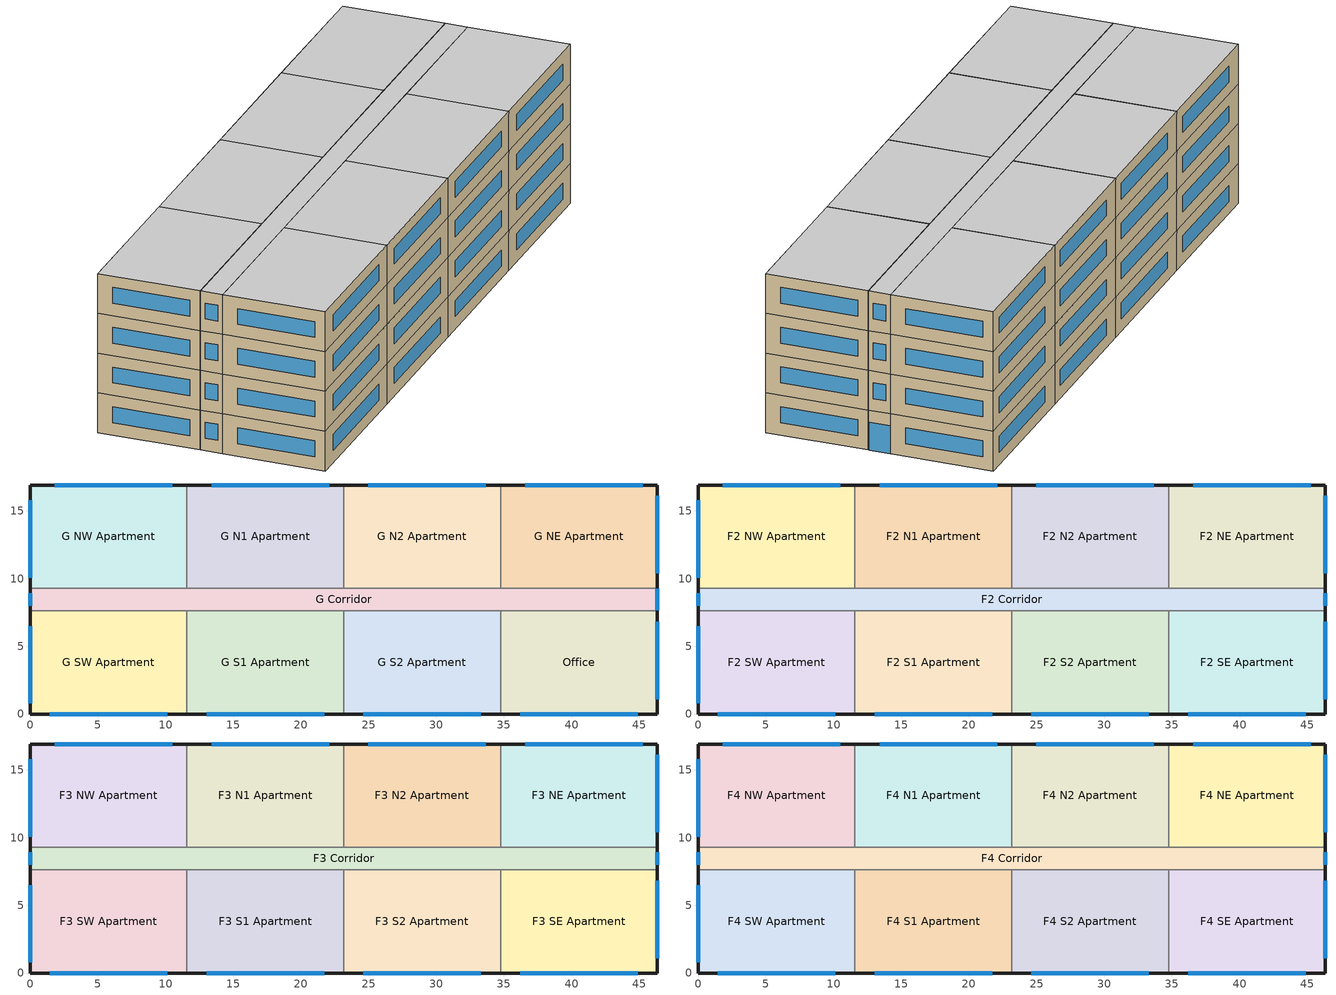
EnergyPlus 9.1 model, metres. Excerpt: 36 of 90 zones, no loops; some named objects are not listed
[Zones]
G SW Apartment
 floor ground (ext_slab_8in_with_carpet): 0,7.62 11.58,7.62 11.58,0 0,0 z0
 wall outside (res_ext_wall): 0,7.62 0,0 11.58,0 z0:3.05
 wall to G Corridor (int_wall): 11.58,7.62 0,7.62 z0:3.05
 wall to G S1 Apartment (int_wall): 11.58,0 11.58,7.62 z0:3.05
 window (Window_U_0.41_SHGC_0.38): 1.45,0 10.13,0 / 0,6.5 0,0.79 z0.95:2.17
G NW Apartment
 floor ground (ext_slab_8in_with_carpet): 0,16.92 11.58,16.92 11.58,9.3 0,9.3 z0
 wall outside (res_ext_wall): 11.58,16.92 0,16.92 0,9.3 z0:3.05
 wall to G Corridor (int_wall): 0,9.3 11.58,9.3 z0:3.05
 wall to G N1 Apartment (int_wall): 11.58,9.3 11.58,16.92 z0:3.05
 window (Window_U_0.41_SHGC_0.38): 0,15.8 0,10.08 / 10.5,16.92 1.81,16.92 z0.95:2.17
Office
 floor ground (ext_slab_8in_with_carpet): 34.75,7.62 46.33,7.62 46.33,0 34.75,0 z0
 wall outside (res_ext_wall): 34.75,0 46.33,0 46.33,7.62 z0:3.05
 wall to G Corridor (int_wall): 46.33,7.62 34.75,7.62 z0:3.05
 window (Window_U_0.41_SHGC_0.38): 36.19,0 44.88,0 / 46.33,1.1 46.33,6.81 z0.95:2.17
G NE Apartment
 floor ground (ext_slab_8in_with_carpet): 34.75,16.92 46.33,16.92 46.33,9.3 34.75,9.3 z0
 wall outside (res_ext_wall): 46.33,9.3 46.33,16.92 34.75,16.92 z0:3.05
 wall to G Corridor (int_wall): 34.75,9.3 46.33,9.3 z0:3.05
 window (Window_U_0.41_SHGC_0.38): 45.25,16.92 36.56,16.92 / 46.33,10.4 46.33,16.11 z0.95:2.17
G N1 Apartment
 floor ground (ext_slab_8in_with_carpet): 11.58,16.92 23.16,16.92 23.16,9.3 11.58,9.3 z0
 wall outside (res_ext_wall): 23.16,16.92 11.58,16.92 z0:3.05
 wall to G Corridor (int_wall): 11.58,9.3 23.16,9.3 z0:3.05
 wall to G N2 Apartment (int_wall): 23.16,9.3 23.16,16.92 z0:3.05
 window (Window_U_0.41_SHGC_0.38): 22.08,16.92 13.4,16.92 z0.95:2.17
G N2 Apartment
 floor ground (ext_slab_8in_with_carpet): 23.16,16.92 34.75,16.92 34.75,9.3 23.16,9.3 z0
 wall outside (res_ext_wall): 34.75,16.92 23.16,16.92 z0:3.05
 wall to G Corridor (int_wall): 23.16,9.3 34.75,9.3 z0:3.05
 wall to G NE Apartment (int_wall): 34.75,9.3 34.75,16.92 z0:3.05
 window (Window_U_0.41_SHGC_0.38): 33.66,16.92 24.98,16.92 z0.95:2.17
G S1 Apartment
 floor ground (ext_slab_8in_with_carpet): 11.58,7.62 23.16,7.62 23.16,0 11.58,0 z0
 wall outside (res_ext_wall): 11.58,0 23.16,0 z0:3.05
 wall to G Corridor (int_wall): 23.16,7.62 11.58,7.62 z0:3.05
 wall to G S2 Apartment (int_wall): 23.16,0 23.16,7.62 z0:3.05
 window (Window_U_0.41_SHGC_0.38): 13.03,0 21.72,0 z0.95:2.17
G S2 Apartment
 floor ground (ext_slab_8in_with_carpet): 23.16,7.62 34.75,7.62 34.75,0 23.16,0 z0
 wall outside (res_ext_wall): 23.16,0 34.75,0 z0:3.05
 wall to G Corridor (int_wall): 34.75,7.62 23.16,7.62 z0:3.05
 wall to Office (int_wall): 34.75,0 34.75,7.62 z0:3.05
 window (Window_U_0.41_SHGC_0.38): 24.61,0 33.3,0 z0.95:2.17
G Corridor
 floor ground (int_slab_ceiling): 0,9.3 46.33,9.3 46.33,7.62 0,7.62 z0
 wall outside (res_ext_wall): 0,9.3 0,7.62 / 46.33,7.62 46.33,9.3 z0:3.05
 window (Window_U_0.41_SHGC_0.38): 0,8.91 0,8 z0.95:2.17; 46.33,7.67 46.33,9.25 z0:2.13
F2 SW Apartment
 floor to G SW Apartment (int_slab_floor): 0,7.62 11.58,7.62 11.58,0 0,0 z3.05
 wall outside (res_ext_wall): 0,7.62 0,0 11.58,0 z3.05:6.1
 wall to F2 Corridor (int_wall): 11.58,7.62 0,7.62 z3.05:6.1
 wall to F2 S1 Apartment (int_wall): 11.58,0 11.58,7.62 z3.05:6.1
 window (Window_U_0.41_SHGC_0.38): 1.45,0 10.13,0 / 0,6.5 0,0.79 z4:5.22
F2 NW Apartment
 floor to G NW Apartment (int_slab_floor): 0,16.92 11.58,16.92 11.58,9.3 0,9.3 z3.05
 wall outside (res_ext_wall): 11.58,16.92 0,16.92 0,9.3 z3.05:6.1
 wall to F2 Corridor (int_wall): 0,9.3 11.58,9.3 z3.05:6.1
 wall to F2 N1 Apartment (int_wall): 11.58,9.3 11.58,16.92 z3.05:6.1
 window (Window_U_0.41_SHGC_0.38): 0,15.8 0,10.08 / 10.5,16.92 1.81,16.92 z4:5.22
F2 SE Apartment
 floor to Office (int_slab_floor): 34.75,7.62 46.33,7.62 46.33,0 34.75,0 z3.05
 wall outside (res_ext_wall): 34.75,0 46.33,0 46.33,7.62 z3.05:6.1
 wall to F2 Corridor (int_wall): 46.33,7.62 34.75,7.62 z3.05:6.1
 window (Window_U_0.41_SHGC_0.38): 36.19,0 44.88,0 / 46.33,1.1 46.33,6.81 z4:5.22
F2 NE Apartment
 floor to G NE Apartment (int_slab_floor): 34.75,16.92 46.33,16.92 46.33,9.3 34.75,9.3 z3.05
 wall outside (res_ext_wall): 46.33,9.3 46.33,16.92 34.75,16.92 z3.05:6.1
 wall to F2 Corridor (int_wall): 34.75,9.3 46.33,9.3 z3.05:6.1
 window (Window_U_0.41_SHGC_0.38): 45.25,16.92 36.56,16.92 / 46.33,10.4 46.33,16.11 z4:5.22
F2 N1 Apartment
 floor to G N1 Apartment (int_slab_floor): 11.58,16.92 23.16,16.92 23.16,9.3 11.58,9.3 z3.05
 wall outside (res_ext_wall): 23.16,16.92 11.58,16.92 z3.05:6.1
 wall to F2 Corridor (int_wall): 11.58,9.3 23.16,9.3 z3.05:6.1
 wall to F2 N2 Apartment (int_wall): 23.16,9.3 23.16,16.92 z3.05:6.1
 window (Window_U_0.41_SHGC_0.38): 22.08,16.92 13.4,16.92 z4:5.22
F2 N2 Apartment
 floor to G N2 Apartment (int_slab_floor): 23.16,16.92 34.75,16.92 34.75,9.3 23.16,9.3 z3.05
 wall outside (res_ext_wall): 34.75,16.92 23.16,16.92 z3.05:6.1
 wall to F2 Corridor (int_wall): 23.16,9.3 34.75,9.3 z3.05:6.1
 wall to F2 NE Apartment (int_wall): 34.75,9.3 34.75,16.92 z3.05:6.1
 window (Window_U_0.41_SHGC_0.38): 33.66,16.92 24.98,16.92 z4:5.22
F2 S1 Apartment
 floor to G S1 Apartment (int_slab_floor): 11.58,7.62 23.16,7.62 23.16,0 11.58,0 z3.05
 wall outside (res_ext_wall): 11.58,0 23.16,0 z3.05:6.1
 wall to F2 Corridor (int_wall): 23.16,7.62 11.58,7.62 z3.05:6.1
 wall to F2 S2 Apartment (int_wall): 23.16,0 23.16,7.62 z3.05:6.1
 window (Window_U_0.41_SHGC_0.38): 13.03,0 21.72,0 z4:5.22
F2 S2 Apartment
 floor to G S2 Apartment (int_slab_floor): 23.16,7.62 34.75,7.62 34.75,0 23.16,0 z3.05
 wall outside (res_ext_wall): 23.16,0 34.75,0 z3.05:6.1
 wall to F2 Corridor (int_wall): 34.75,7.62 23.16,7.62 z3.05:6.1
 wall to F2 SE Apartment (int_wall): 34.75,0 34.75,7.62 z3.05:6.1
 window (Window_U_0.41_SHGC_0.38): 24.61,0 33.3,0 z4:5.22
F2 Corridor
 floor to G Corridor (int_slab_floor): 0,9.3 46.33,9.3 46.33,7.62 0,7.62 z3.05
 wall outside (res_ext_wall): 0,9.3 0,7.62 / 46.33,7.62 46.33,9.3 z3.05:6.1
 window (Window_U_0.41_SHGC_0.38): 0,8.91 0,8 / 46.33,8 46.33,8.91 z4:5.22
F3 SW Apartment
 floor to F2 SW Apartment (int_slab_floor): 0,7.62 11.58,7.62 11.58,0 0,0 z6.1
 wall outside (res_ext_wall): 0,7.62 0,0 11.58,0 z6.1:9.14
 wall to F3 Corridor (int_wall): 11.58,7.62 0,7.62 z6.1:9.14
 wall to F3 S1 Apartment (int_wall): 11.58,0 11.58,7.62 z6.1:9.14
 window (Window_U_0.41_SHGC_0.38): 1.45,0 10.13,0 / 0,6.5 0,0.79 z7.05:8.27
F3 NW Apartment
 floor to F2 NW Apartment (int_slab_floor): 0,16.92 11.58,16.92 11.58,9.3 0,9.3 z6.1
 wall outside (res_ext_wall): 11.58,16.92 0,16.92 0,9.3 z6.1:9.14
 wall to F3 Corridor (int_wall): 0,9.3 11.58,9.3 z6.1:9.14
 wall to F3 N1 Apartment (int_wall): 11.58,9.3 11.58,16.92 z6.1:9.14
 window (Window_U_0.41_SHGC_0.38): 0,15.8 0,10.08 / 10.5,16.92 1.81,16.92 z7.05:8.27
F3 SE Apartment
 floor to F2 SE Apartment (int_slab_floor): 34.75,7.62 46.33,7.62 46.33,0 34.75,0 z6.1
 wall outside (res_ext_wall): 34.75,0 46.33,0 46.33,7.62 z6.1:9.14
 wall to F3 Corridor (int_wall): 46.33,7.62 34.75,7.62 z6.1:9.14
 window (Window_U_0.41_SHGC_0.38): 36.19,0 44.88,0 / 46.33,1.1 46.33,6.81 z7.05:8.27
F3 NE Apartment
 floor to F2 NE Apartment (int_slab_floor): 34.75,16.92 46.33,16.92 46.33,9.3 34.75,9.3 z6.1
 wall outside (res_ext_wall): 46.33,9.3 46.33,16.92 34.75,16.92 z6.1:9.14
 wall to F3 Corridor (int_wall): 34.75,9.3 46.33,9.3 z6.1:9.14
 window (Window_U_0.41_SHGC_0.38): 45.25,16.92 36.56,16.92 / 46.33,10.4 46.33,16.11 z7.05:8.27
F3 N1 Apartment
 floor to F2 N1 Apartment (int_slab_floor): 11.58,16.92 23.16,16.92 23.16,9.3 11.58,9.3 z6.1
 wall outside (res_ext_wall): 23.16,16.92 11.58,16.92 z6.1:9.14
 wall to F3 Corridor (int_wall): 11.58,9.3 23.16,9.3 z6.1:9.14
 wall to F3 N2 Apartment (int_wall): 23.16,9.3 23.16,16.92 z6.1:9.14
 window (Window_U_0.41_SHGC_0.38): 22.08,16.92 13.4,16.92 z7.05:8.27
F3 N2 Apartment
 floor to F2 N2 Apartment (int_slab_floor): 23.16,16.92 34.75,16.92 34.75,9.3 23.16,9.3 z6.1
 wall outside (res_ext_wall): 34.75,16.92 23.16,16.92 z6.1:9.14
 wall to F3 Corridor (int_wall): 23.16,9.3 34.75,9.3 z6.1:9.14
 wall to F3 NE Apartment (int_wall): 34.75,9.3 34.75,16.92 z6.1:9.14
 window (Window_U_0.41_SHGC_0.38): 33.66,16.92 24.98,16.92 z7.05:8.27
F3 S1 Apartment
 floor to F2 S1 Apartment (int_slab_floor): 11.58,7.62 23.16,7.62 23.16,0 11.58,0 z6.1
 wall outside (res_ext_wall): 11.58,0 23.16,0 z6.1:9.14
 wall to F3 Corridor (int_wall): 23.16,7.62 11.58,7.62 z6.1:9.14
 wall to F3 S2 Apartment (int_wall): 23.16,0 23.16,7.62 z6.1:9.14
 window (Window_U_0.41_SHGC_0.38): 13.03,0 21.72,0 z7.05:8.27
F3 S2 Apartment
 floor to F2 S2 Apartment (int_slab_floor): 23.16,7.62 34.75,7.62 34.75,0 23.16,0 z6.1
 wall outside (res_ext_wall): 23.16,0 34.75,0 z6.1:9.14
 wall to F3 Corridor (int_wall): 34.75,7.62 23.16,7.62 z6.1:9.14
 wall to F3 SE Apartment (int_wall): 34.75,0 34.75,7.62 z6.1:9.14
 window (Window_U_0.41_SHGC_0.38): 24.61,0 33.3,0 z7.05:8.27
F3 Corridor
 floor to F2 Corridor (int_slab_floor): 0,9.3 46.33,9.3 46.33,7.62 0,7.62 z6.1
 wall outside (res_ext_wall): 0,9.3 0,7.62 / 46.33,7.62 46.33,9.3 z6.1:9.14
 window (Window_U_0.41_SHGC_0.38): 0,8.91 0,8 / 46.33,8 46.33,8.91 z7.05:8.27
F4 SW Apartment
 floor to F3 SW Apartment (int_slab_floor): 0,7.62 11.58,7.62 11.58,0 0,0 z9.14
 wall outside (res_ext_wall): 0,7.62 0,0 11.58,0 z9.14:12.19
 wall to F4 Corridor (int_wall): 11.58,7.62 0,7.62 z9.14:12.19
 wall to F4 S1 Apartment (int_wall): 11.58,0 11.58,7.62 z9.14:12.19
 window (Window_U_0.41_SHGC_0.38): 1.45,0 10.13,0 / 0,6.5 0,0.79 z10.1:11.32
 ceiling to M SW Apartment (int_slab_ceiling): 11.58,0 11.58,7.62 0,7.62 0,0 z12.19
F4 NW Apartment
 floor to F3 NW Apartment (int_slab_floor): 0,16.92 11.58,16.92 11.58,9.3 0,9.3 z9.14
 wall outside (res_ext_wall): 11.58,16.92 0,16.92 0,9.3 z9.14:12.19
 wall to F4 Corridor (int_wall): 0,9.3 11.58,9.3 z9.14:12.19
 wall to F4 N1 Apartment (int_wall): 11.58,9.3 11.58,16.92 z9.14:12.19
 window (Window_U_0.41_SHGC_0.38): 0,15.8 0,10.08 / 10.5,16.92 1.81,16.92 z10.1:11.32
 ceiling to M NW Apartment (int_slab_ceiling): 11.58,9.3 11.58,16.92 0,16.92 0,9.3 z12.19
F4 SE Apartment
 floor to F3 SE Apartment (int_slab_floor): 34.75,7.62 46.33,7.62 46.33,0 34.75,0 z9.14
 wall outside (res_ext_wall): 34.75,0 46.33,0 46.33,7.62 z9.14:12.19
 wall to F4 Corridor (int_wall): 46.33,7.62 34.75,7.62 z9.14:12.19
 window (Window_U_0.41_SHGC_0.38): 36.19,0 44.88,0 / 46.33,1.1 46.33,6.81 z10.1:11.32
 ceiling to M SE Apartment (int_slab_ceiling): 46.33,0 46.33,7.62 34.75,7.62 34.75,0 z12.19
F4 NE Apartment
 floor to F3 NE Apartment (int_slab_floor): 34.75,16.92 46.33,16.92 46.33,9.3 34.75,9.3 z9.14
 wall outside (res_ext_wall): 46.33,9.3 46.33,16.92 34.75,16.92 z9.14:12.19
 wall to F4 Corridor (int_wall): 34.75,9.3 46.33,9.3 z9.14:12.19
 window (Window_U_0.41_SHGC_0.38): 45.25,16.92 36.56,16.92 / 46.33,10.4 46.33,16.11 z10.1:11.32
 ceiling to M NE Apartment (int_slab_ceiling): 46.33,9.3 46.33,16.92 34.75,16.92 34.75,9.3 z12.19
F4 N1 Apartment
 floor to F3 N1 Apartment (int_slab_floor): 11.58,16.92 23.16,16.92 23.16,9.3 11.58,9.3 z9.14
 wall outside (res_ext_wall): 23.16,16.92 11.58,16.92 z9.14:12.19
 wall to F4 Corridor (int_wall): 11.58,9.3 23.16,9.3 z9.14:12.19
 wall to F4 N2 Apartment (int_wall): 23.16,9.3 23.16,16.92 z9.14:12.19
 window (Window_U_0.41_SHGC_0.38): 22.08,16.92 13.4,16.92 z10.1:11.32
 ceiling to M N1 Apartment (int_slab_ceiling): 23.16,9.3 23.16,16.92 11.58,16.92 11.58,9.3 z12.19
F4 N2 Apartment
 floor to F3 N2 Apartment (int_slab_floor): 23.16,16.92 34.75,16.92 34.75,9.3 23.16,9.3 z9.14
 wall outside (res_ext_wall): 34.75,16.92 23.16,16.92 z9.14:12.19
 wall to F4 Corridor (int_wall): 23.16,9.3 34.75,9.3 z9.14:12.19
 wall to F4 NE Apartment (int_wall): 34.75,9.3 34.75,16.92 z9.14:12.19
 window (Window_U_0.41_SHGC_0.38): 33.66,16.92 24.98,16.92 z10.1:11.32
 ceiling to M N2 Apartment (int_slab_ceiling): 34.75,9.3 34.75,16.92 23.16,16.92 23.16,9.3 z12.19
F4 S1 Apartment
 floor to F3 S1 Apartment (int_slab_floor): 11.58,7.62 23.16,7.62 23.16,0 11.58,0 z9.14
 wall outside (res_ext_wall): 11.58,0 23.16,0 z9.14:12.19
 wall to F4 Corridor (int_wall): 23.16,7.62 11.58,7.62 z9.14:12.19
 wall to F4 S2 Apartment (int_wall): 23.16,0 23.16,7.62 z9.14:12.19
 window (Window_U_0.41_SHGC_0.38): 13.03,0 21.72,0 z10.1:11.32
 ceiling to M S1 Apartment (int_slab_ceiling): 23.16,0 23.16,7.62 11.58,7.62 11.58,0 z12.19
F4 S2 Apartment
 floor to F3 S2 Apartment (int_slab_floor): 23.16,7.62 34.75,7.62 34.75,0 23.16,0 z9.14
 wall outside (res_ext_wall): 23.16,0 34.75,0 z9.14:12.19
 wall to F4 Corridor (int_wall): 34.75,7.62 23.16,7.62 z9.14:12.19
 wall to F4 SE Apartment (int_wall): 34.75,0 34.75,7.62 z9.14:12.19
 window (Window_U_0.41_SHGC_0.38): 24.61,0 33.3,0 z10.1:11.32
 ceiling to M S2 Apartment (int_slab_ceiling): 34.75,0 34.75,7.62 23.16,7.62 23.16,0 z12.19
F4 Corridor
 floor to F3 Corridor (int_slab_floor): 0,9.3 46.33,9.3 46.33,7.62 0,7.62 z9.14
 wall outside (res_ext_wall): 0,9.3 0,7.62 / 46.33,7.62 46.33,9.3 z9.14:12.19
 window (Window_U_0.41_SHGC_0.38): 0,8.91 0,8 / 46.33,8 46.33,8.91 z10.1:11.32
 ceiling to M Corridor (int_slab_ceiling): 46.33,7.62 46.33,9.3 0,9.3 0,7.62 z12.19
[Building]
High-Rise Apartment: North Axis {deg}=0; Terrain=City; Loads Convergence Tolerance Value=0.04; Temperature Convergence Tolerance Value {deltaC}=0.2; Solar Distribution=FullInteriorAndExterior; Maximum Number of Warmup Days=25; Minimum Number of Warmup Days=6
[Site:Location]
Buffalo.Niagara.Intl.AP_NY_USA WMO=725280: Latitude {deg}=42.94; Longitude {deg}=-78.74; Time Zone {hr}=-5; Elevation {m}=215
[SizingPeriod:DesignDay] Day of Month=21; Dry-Bulb Temperature Range Modifier Type=DefaultMultipliers; Humidity Condition Type=Wetbulb; Barometric Pressure {Pa}=98769; Rain Indicator=No; Snow Indicator=No; Daylight Saving Time Indicator=No
Name | Month | Day Type | Maximum Dry-Bulb Temperature {C} | Daily Dry-Bulb Temperature Range {deltaC} | Wetbulb or DewPoint at Maximum Dry-Bulb {C} | Wind Speed {m/s} | Wind Direction {deg} | Solar Model Indicator | Sky Clearness | ASHRAE Clear Sky Optical Depth for Beam Irradiance (taub) | ASHRAE Clear Sky Optical Depth for Diffuse Irradiance (taud)
Buffalo.Niagara.Intl.AP_NY_USA Ann Htg 99.6% Condns DB | 1 | WinterDesignDay | -16.3 | 0 | -16.3 | 5.1 | 270 | ASHRAEClearSky | 0
Buffalo.Niagara.Intl.AP_NY_USA Ann Clg .4% Condns DB=>MWB | 7 | SummerDesignDay | 30.3 | 9.3 | 21.8 | 5.7 | 240 | ASHRAETau |  | 0.462 | 2.001
[Site:GroundTemperature:BuildingSurface]
20.27, 20.17, 20.19, 20.27, 20.38, 22.64, 23.1, 23.22, 23.23, 21, 20.62, 20.42
[Site:WaterMainsTemperature]
Calculation Method=CORRELATION; Annual Average Outdoor Air Temperature {C}=8.96667; Maximum Difference In Monthly Average Outdoor Air Temperatures {deltaC}=26.2
[Material]
Name | Roughness | Thickness {m} | Conductivity {W/m-K} | Density {kg/m3} | Specific Heat {J/kg-K} | Thermal Absorptance | Solar Absorptance | Visible Absorptance
Std Wood 6inch | MediumSmooth | 0.15 | 0.12 | 540 | 1210 | 0.9 | 0.7 | 0.7
F07 25mm stucco | Smooth | 0.0254 | 0.72 | 1856 | 840 | 0.9 | 0.7 | 0.7
G01 13mm gypsum board | Smooth | 0.0127 | 0.16 | 800 | 1090 | 0.9 | 0.7 | 0.5
G01 16mm gypsum board | MediumSmooth | 0.0159 | 0.16 | 800 | 1090
100mm Normalweight concrete floor | MediumRough | 0.1016 | 2.31 | 2322 | 832
200mm Normalweight concrete floor | MediumRough | 0.2032 | 2.31 | 2322 | 832
[Material:NoMass] Thermal Absorptance=0.9; Solar Absorptance=0.7
Name | Roughness | Thermal Resistance {m2-K/W} | Visible Absorptance
CP02 CARPET PAD | VeryRough | 0.21648 | 0.8
Res_Exterior_Wall_Insulation | MediumSmooth | 2.81828 | 0.7
[Construction]
InteriorFurnishings: Std Wood 6inch
int_wall: G01 13mm gypsum board, G01 13mm gypsum board
ext_slab_8in_with_carpet: 200mm Normalweight concrete floor, CP02 CARPET PAD
int_slab_floor: 100mm Normalweight concrete floor, CP02 CARPET PAD
int_slab_ceiling: CP02 CARPET PAD, 100mm Normalweight concrete floor
res_ext_wall: F07 25mm stucco, G01 16mm gypsum board, Res_Exterior_Wall_Insulation, G01 16mm gypsum board
[CONSTRUCTION]
Window_U_0.41_SHGC_0.38: Glass_8652_LayerAvg, Gap_1_W_0_0127, Glass_102_LayerAvg
[WindowMaterial:Glazing] Optical Data Type=SpectralAverage; Infrared Transmittance at Normal Incidence=0; Front Side Infrared Hemispherical Emissivity=0.84
Name | Thickness {m} | Solar Transmittance at Normal Incidence | Front Side Solar Reflectance at Normal Incidence | Back Side Solar Reflectance at Normal Incidence | Visible Transmittance at Normal Incidence | Front Side Visible Reflectance at Normal Incidence | Back Side Visible Reflectance at Normal Incidence | Back Side Infrared Hemispherical Emissivity | Conductivity {W/m-K}
Glass_102_LayerAvg | 0.003048 | 0.833848 | 0.0747638 | 0.0748545 | 0.89926 | 0.082563 | 0.082564 | 0.84 | 1
Glass_8652_LayerAvg | 0.003059 | 0.343691 | 0.298987 | 0.462105 | 0.487937 | 0.209449 | 0.306829 | 0.39 | 0.962
[WindowMaterial:Gas]
Gap_1_W_0_0127: Gas Type=Air; Thickness {m}=0.0127
[Zone] Type=1; Multiplier=1; Ceiling Height {m}=-9999; Volume {m3}=autocalculate; Floor Area {m2}=autocalculate; Part of Total Floor Area=Yes
G SW Apartment; G NW Apartment; Office; G NE Apartment; G N1 Apartment; G N2 Apartment; G S1 Apartment; G S2 Apartment; G Corridor; F2 SW Apartment; F2 NW Apartment; F2 SE Apartment; F2 NE Apartment; F2 N1 Apartment; F2 N2 Apartment; F2 S1 Apartment; F2 S2 Apartment; F2 Corridor; F3 SW Apartment; F3 NW Apartment; F3 SE Apartment; F3 NE Apartment; F3 N1 Apartment; F3 N2 Apartment; F3 S1 Apartment; F3 S2 Apartment; F3 Corridor; F4 SW Apartment; F4 NW Apartment; F4 SE Apartment; F4 NE Apartment; F4 N1 Apartment; F4 N2 Apartment; F4 S1 Apartment; F4 S2 Apartment; F4 Corridor
[InternalMass] Construction=InteriorFurnishings
Name | Zone | Surface Area {m2}
G SW Apartment_InternalMass_1 | G SW Apartment | 88.2493
G NW Apartment_InternalMass_1 | G NW Apartment | 88.2493
Office_InternalMass_1 | Office | 88.2493
G NE Apartment_InternalMass_1 | G NE Apartment | 88.2493
G N1 Apartment_InternalMass_1 | G N1 Apartment | 88.2493
G N2 Apartment_InternalMass_1 | G N2 Apartment | 88.2493
G S1 Apartment_InternalMass_1 | G S1 Apartment | 88.2493
G S2 Apartment_InternalMass_1 | G S2 Apartment | 88.2493
F2 SW Apartment_InternalMass_1 | F2 SW Apartment | 176.4981
F2 NW Apartment_InternalMass_1 | F2 NW Apartment | 176.4981
F2 SE Apartment_InternalMass_1 | F2 SE Apartment | 176.4981
F2 NE Apartment_InternalMass_1 | F2 NE Apartment | 176.4981
F2 N1 Apartment_InternalMass_1 | F2 N1 Apartment | 176.4981
F2 N2 Apartment_InternalMass_1 | F2 N2 Apartment | 176.4981
F2 S1 Apartment_InternalMass_1 | F2 S1 Apartment | 176.4981
F2 S2 Apartment_InternalMass_1 | F2 S2 Apartment | 176.4981
F3 SW Apartment_InternalMass_1 | F3 SW Apartment | 176.4981
F3 NW Apartment_InternalMass_1 | F3 NW Apartment | 176.4981
F3 SE Apartment_InternalMass_1 | F3 SE Apartment | 176.4981
F3 NE Apartment_InternalMass_1 | F3 NE Apartment | 176.4981
F3 N1 Apartment_InternalMass_1 | F3 N1 Apartment | 176.4981
F3 N2 Apartment_InternalMass_1 | F3 N2 Apartment | 176.4981
F3 S1 Apartment_InternalMass_1 | F3 S1 Apartment | 176.4981
F3 S2 Apartment_InternalMass_1 | F3 S2 Apartment | 176.4981
F4 SW Apartment_InternalMass_1 | F4 SW Apartment | 176.4981
F4 NW Apartment_InternalMass_1 | F4 NW Apartment | 176.4981
F4 SE Apartment_InternalMass_1 | F4 SE Apartment | 176.4981
F4 NE Apartment_InternalMass_1 | F4 NE Apartment | 176.4981
F4 N1 Apartment_InternalMass_1 | F4 N1 Apartment | 176.4981
F4 N2 Apartment_InternalMass_1 | F4 N2 Apartment | 176.4981
F4 S1 Apartment_InternalMass_1 | F4 S1 Apartment | 176.4981
F4 S2 Apartment_InternalMass_1 | F4 S2 Apartment | 176.4981
[People] Number of People Calculation Method=People; Activity Level Schedule=Activity Schedule
Name | Zone or ZoneList | Number of People Schedule | Number of People | Fraction Radiant | Sensible Heat Fraction
G SW Apartment People | G SW Apartment | OCC_APT_SCH | 2.5 | 0.5 | autocalculate
G NW Apartment People | G NW Apartment | OCC_APT_SCH | 2.5 | 0.3 | AUTOCALCULATE
Office People | Office | OCC_OFF_SCH | 1 | 0.3 | AUTOCALCULATE
G NE Apartment People | G NE Apartment | OCC_APT_SCH | 2.5 | 0.3 | AUTOCALCULATE
G N1 Apartment People | G N1 Apartment | OCC_APT_SCH | 2.5 | 0.3 | AUTOCALCULATE
G N2 Apartment People | G N2 Apartment | OCC_APT_SCH | 2.5 | 0.3 | AUTOCALCULATE
G S1 Apartment People | G S1 Apartment | OCC_APT_SCH | 2.5 | 0.3 | AUTOCALCULATE
G S2 Apartment People | G S2 Apartment | OCC_APT_SCH | 2.5 | 0.3 | AUTOCALCULATE
F2 SW Apartment People | F2 SW Apartment | OCC_APT_SCH | 2.5 | 0.3 | AUTOCALCULATE
F2 NW Apartment People | F2 NW Apartment | OCC_APT_SCH | 2.5 | 0.3 | AUTOCALCULATE
F2 SE Apartment People | F2 SE Apartment | OCC_APT_SCH | 2.5 | 0.3 | AUTOCALCULATE
F2 NE Apartment People | F2 NE Apartment | OCC_APT_SCH | 2.5 | 0.3 | AUTOCALCULATE
F2 N1 Apartment People | F2 N1 Apartment | OCC_APT_SCH | 2.5 | 0.3 | AUTOCALCULATE
F2 N2 Apartment People | F2 N2 Apartment | OCC_APT_SCH | 2.5 | 0.3 | AUTOCALCULATE
F2 S1 Apartment People | F2 S1 Apartment | OCC_APT_SCH | 2.5 | 0.3 | AUTOCALCULATE
F2 S2 Apartment People | F2 S2 Apartment | OCC_APT_SCH | 2.5 | 0.3 | AUTOCALCULATE
F3 SW Apartment People | F3 SW Apartment | OCC_APT_SCH | 2.5 | 0.3 | AUTOCALCULATE
F3 NW Apartment People | F3 NW Apartment | OCC_APT_SCH | 2.5 | 0.3 | AUTOCALCULATE
F3 SE Apartment People | F3 SE Apartment | OCC_APT_SCH | 2.5 | 0.3 | AUTOCALCULATE
F3 NE Apartment People | F3 NE Apartment | OCC_APT_SCH | 2.5 | 0.3 | AUTOCALCULATE
F3 N1 Apartment People | F3 N1 Apartment | OCC_APT_SCH | 2.5 | 0.3 | AUTOCALCULATE
F3 N2 Apartment People | F3 N2 Apartment | OCC_APT_SCH | 2.5 | 0.3 | AUTOCALCULATE
F3 S1 Apartment People | F3 S1 Apartment | OCC_APT_SCH | 2.5 | 0.3 | AUTOCALCULATE
F3 S2 Apartment People | F3 S2 Apartment | OCC_APT_SCH | 2.5 | 0.3 | AUTOCALCULATE
F4 SW Apartment People | F4 SW Apartment | OCC_APT_SCH | 2.5 | 0.3 | AUTOCALCULATE
F4 NW Apartment People | F4 NW Apartment | OCC_APT_SCH | 2.5 | 0.3 | AUTOCALCULATE
F4 SE Apartment People | F4 SE Apartment | OCC_APT_SCH | 2.5 | 0.3 | AUTOCALCULATE
F4 NE Apartment People | F4 NE Apartment | OCC_APT_SCH | 2.5 | 0.3 | AUTOCALCULATE
F4 N1 Apartment People | F4 N1 Apartment | OCC_APT_SCH | 2.5 | 0.3 | AUTOCALCULATE
F4 N2 Apartment People | F4 N2 Apartment | OCC_APT_SCH | 2.5 | 0.3 | AUTOCALCULATE
F4 S1 Apartment People | F4 S1 Apartment | OCC_APT_SCH | 2.5 | 0.3 | AUTOCALCULATE
F4 S2 Apartment People | F4 S2 Apartment | OCC_APT_SCH | 2.5 | 0.3 | AUTOCALCULATE
[Lights] Design Level Calculation Method=Watts/Area; Return Air Fraction=0; Fraction Radiant=0.6; Fraction Visible=0.2; Fraction Replaceable=1; Return Air Fraction Calculated from Plenum Temperature=No
Name | Zone or ZoneList | Schedule | Watts per Zone Floor Area {W/m2}
G SW Apartment_Lights_hardwired | G SW Apartment | LTG_APT_SCH | 6.45835
G NW Apartment_Lights_hardwired | G NW Apartment | LTG_APT_SCH | 6.45835
Office_Lights_hardwired; Office_Lights_plugin | Office | LTG_OFF_SCH | 10.0104
G NE Apartment_Lights_hardwired | G NE Apartment | LTG_APT_SCH | 6.45835
G N1 Apartment_Lights_hardwired | G N1 Apartment | LTG_APT_SCH | 6.45835
G N2 Apartment_Lights_hardwired | G N2 Apartment | LTG_APT_SCH | 6.45835
G S1 Apartment_Lights_hardwired | G S1 Apartment | LTG_APT_SCH | 6.45835
G S2 Apartment_Lights_hardwired | G S2 Apartment | LTG_APT_SCH | 6.45835
G Corridor_Lights_hardwired | G Corridor | LTG_COR_SCH | 8.52502
F2 SW Apartment_Lights_hardwired | F2 SW Apartment | LTG_APT_SCH | 6.45835
F2 NW Apartment_Lights_hardwired | F2 NW Apartment | LTG_APT_SCH | 6.45835
F2 SE Apartment_Lights_hardwired | F2 SE Apartment | LTG_APT_SCH | 6.45835
F2 NE Apartment_Lights_hardwired | F2 NE Apartment | LTG_APT_SCH | 6.45835
F2 N1 Apartment_Lights_hardwired | F2 N1 Apartment | LTG_APT_SCH | 6.45835
F2 N2 Apartment_Lights_hardwired | F2 N2 Apartment | LTG_APT_SCH | 6.45835
F2 S1 Apartment_Lights_hardwired | F2 S1 Apartment | LTG_APT_SCH | 6.45835
F2 S2 Apartment_Lights_hardwired | F2 S2 Apartment | LTG_APT_SCH | 6.45835
F2 Corridor_Lights_hardwired | F2 Corridor | LTG_COR_SCH | 8.52502
F3 SW Apartment_Lights_hardwired | F3 SW Apartment | LTG_APT_SCH | 6.45835
F3 NW Apartment_Lights_hardwired | F3 NW Apartment | LTG_APT_SCH | 6.45835
F3 SE Apartment_Lights_hardwired | F3 SE Apartment | LTG_APT_SCH | 6.45835
F3 NE Apartment_Lights_hardwired | F3 NE Apartment | LTG_APT_SCH | 6.45835
F3 N1 Apartment_Lights_hardwired | F3 N1 Apartment | LTG_APT_SCH | 6.45835
F3 N2 Apartment_Lights_hardwired | F3 N2 Apartment | LTG_APT_SCH | 6.45835
F3 S1 Apartment_Lights_hardwired | F3 S1 Apartment | LTG_APT_SCH | 6.45835
F3 S2 Apartment_Lights_hardwired | F3 S2 Apartment | LTG_APT_SCH | 6.45835
F3 Corridor_Lights_hardwired | F3 Corridor | LTG_COR_SCH | 8.52502
F4 SW Apartment_Lights_hardwired | F4 SW Apartment | LTG_APT_SCH | 6.45835
F4 NW Apartment_Lights_hardwired | F4 NW Apartment | LTG_APT_SCH | 6.45835
F4 SE Apartment_Lights_hardwired | F4 SE Apartment | LTG_APT_SCH | 6.45835
F4 NE Apartment_Lights_hardwired | F4 NE Apartment | LTG_APT_SCH | 6.45835
F4 N1 Apartment_Lights_hardwired | F4 N1 Apartment | LTG_APT_SCH | 6.45835
F4 N2 Apartment_Lights_hardwired | F4 N2 Apartment | LTG_APT_SCH | 6.45835
F4 S1 Apartment_Lights_hardwired | F4 S1 Apartment | LTG_APT_SCH | 6.45835
F4 S2 Apartment_Lights_hardwired | F4 S2 Apartment | LTG_APT_SCH | 6.45835
F4 Corridor_Lights_hardwired | F4 Corridor | LTG_COR_SCH | 8.52502
G SW Apartment_Lights_plugin | G SW Apartment | LTG_APT_SCH | 2.90626
G NW Apartment_Lights_plugin | G NW Apartment | LTG_APT_SCH | 2.90626
G NE Apartment_Lights_plugin | G NE Apartment | LTG_APT_SCH | 2.90626
G N1 Apartment_Lights_plugin | G N1 Apartment | LTG_APT_SCH | 2.90626
G N2 Apartment_Lights_plugin | G N2 Apartment | LTG_APT_SCH | 2.90626
G S1 Apartment_Lights_plugin | G S1 Apartment | LTG_APT_SCH | 2.90626
G S2 Apartment_Lights_plugin | G S2 Apartment | LTG_APT_SCH | 2.90626
F2 SW Apartment_Lights_plugin | F2 SW Apartment | LTG_APT_SCH | 2.90626
F2 NW Apartment_Lights_plugin | F2 NW Apartment | LTG_APT_SCH | 2.90626
F2 SE Apartment_Lights_plugin | F2 SE Apartment | LTG_APT_SCH | 2.90626
F2 NE Apartment_Lights_plugin | F2 NE Apartment | LTG_APT_SCH | 2.90626
F2 N1 Apartment_Lights_plugin | F2 N1 Apartment | LTG_APT_SCH | 2.90626
F2 N2 Apartment_Lights_plugin | F2 N2 Apartment | LTG_APT_SCH | 2.90626
F2 S1 Apartment_Lights_plugin | F2 S1 Apartment | LTG_APT_SCH | 2.90626
F2 S2 Apartment_Lights_plugin | F2 S2 Apartment | LTG_APT_SCH | 2.90626
F3 SW Apartment_Lights_plugin | F3 SW Apartment | LTG_APT_SCH | 2.90626
F3 NW Apartment_Lights_plugin | F3 NW Apartment | LTG_APT_SCH | 2.90626
F3 SE Apartment_Lights_plugin | F3 SE Apartment | LTG_APT_SCH | 2.90626
F3 NE Apartment_Lights_plugin | F3 NE Apartment | LTG_APT_SCH | 2.90626
F3 N1 Apartment_Lights_plugin | F3 N1 Apartment | LTG_APT_SCH | 2.90626
F3 N2 Apartment_Lights_plugin | F3 N2 Apartment | LTG_APT_SCH | 2.90626
F3 S1 Apartment_Lights_plugin | F3 S1 Apartment | LTG_APT_SCH | 2.90626
F3 S2 Apartment_Lights_plugin | F3 S2 Apartment | LTG_APT_SCH | 2.90626
F4 SW Apartment_Lights_plugin | F4 SW Apartment | LTG_APT_SCH | 2.90626
F4 NW Apartment_Lights_plugin | F4 NW Apartment | LTG_APT_SCH | 2.90626
F4 SE Apartment_Lights_plugin | F4 SE Apartment | LTG_APT_SCH | 2.90626
F4 NE Apartment_Lights_plugin | F4 NE Apartment | LTG_APT_SCH | 2.90626
F4 N1 Apartment_Lights_plugin | F4 N1 Apartment | LTG_APT_SCH | 2.90626
F4 N2 Apartment_Lights_plugin | F4 N2 Apartment | LTG_APT_SCH | 2.90626
F4 S1 Apartment_Lights_plugin | F4 S1 Apartment | LTG_APT_SCH | 2.90626
F4 S2 Apartment_Lights_plugin | F4 S2 Apartment | LTG_APT_SCH | 2.90626
[ElectricEquipment] Design Level Calculation Method=Watts/Area; Watts per Zone Floor Area {W/m2}=6.67; Fraction Latent=0; Fraction Radiant=0.5; Fraction Lost=0
Name | Zone or ZoneList | Schedule
G SW Apartment_Plug_GSW_Equip | G SW Apartment | EQP_APT_SCH
G NW Apartment_Plug_GNW_Equip | G NW Apartment | EQP_APT_SCH
Office_Plug_Office_Equip | Office | EQP_OFF_SCH
G NE Apartment_Plug_GNE_Equip | G NE Apartment | EQP_APT_SCH
G N1 Apartment_Plug_GN1_Equip | G N1 Apartment | EQP_APT_SCH
G N2 Apartment_Plug_GN2_Equip | G N2 Apartment | EQP_APT_SCH
G S1 Apartment_Plug_GS1_Equip | G S1 Apartment | EQP_APT_SCH
G S2 Apartment_Plug_GS2_Equip | G S2 Apartment | EQP_APT_SCH
F2 SW Apartment_Plug_MSW_Equip | F2 SW Apartment | EQP_APT_SCH
F2 NW Apartment_Plug_MNW_Equip | F2 NW Apartment | EQP_APT_SCH
F2 SE Apartment_Plug_MSE_Equip | F2 SE Apartment | EQP_APT_SCH
F2 NE Apartment_Plug_MNE_Equip | F2 NE Apartment | EQP_APT_SCH
F2 N1 Apartment_Plug_MN1_Equip | F2 N1 Apartment | EQP_APT_SCH
F2 N2 Apartment_Plug_MN2_Equip | F2 N2 Apartment | EQP_APT_SCH
F2 S1 Apartment_Plug_MS1_Equip | F2 S1 Apartment | EQP_APT_SCH
F2 S2 Apartment_Plug_MS2_Equip | F2 S2 Apartment | EQP_APT_SCH
F3 SW Apartment_Plug_MSW_Equip | F3 SW Apartment | EQP_APT_SCH
F3 NW Apartment_Plug_MNW_Equip | F3 NW Apartment | EQP_APT_SCH
F3 SE Apartment_Plug_MSE_Equip | F3 SE Apartment | EQP_APT_SCH
F3 NE Apartment_Plug_MNE_Equip | F3 NE Apartment | EQP_APT_SCH
F3 N1 Apartment_Plug_MN1_Equip | F3 N1 Apartment | EQP_APT_SCH
F3 N2 Apartment_Plug_MN2_Equip | F3 N2 Apartment | EQP_APT_SCH
F3 S1 Apartment_Plug_MS1_Equip | F3 S1 Apartment | EQP_APT_SCH
F3 S2 Apartment_Plug_MS2_Equip | F3 S2 Apartment | EQP_APT_SCH
F4 SW Apartment_Plug_MSW_Equip | F4 SW Apartment | EQP_APT_SCH
F4 NW Apartment_Plug_MNW_Equip | F4 NW Apartment | EQP_APT_SCH
F4 SE Apartment_Plug_MSE_Equip | F4 SE Apartment | EQP_APT_SCH
F4 NE Apartment_Plug_MNE_Equip | F4 NE Apartment | EQP_APT_SCH
F4 N1 Apartment_Plug_MN1_Equip | F4 N1 Apartment | EQP_APT_SCH
F4 N2 Apartment_Plug_MN2_Equip | F4 N2 Apartment | EQP_APT_SCH
F4 S1 Apartment_Plug_MS1_Equip | F4 S1 Apartment | EQP_APT_SCH
F4 S2 Apartment_Plug_MS2_Equip | F4 S2 Apartment | EQP_APT_SCH
[ZoneInfiltration:DesignFlowRate] Temperature Term Coefficient=0; Velocity Squared Term Coefficient=0
Name | Zone or ZoneList | Schedule | Design Flow Rate Calculation Method | Flow per Exterior Surface Area {m3/s-m2} | Constant Term Coefficient | Velocity Term Coefficient | Design Flow Rate {m3/s}
G SW Apartment_Infiltration | G SW Apartment | INF_APT_SCH | Flow/ExteriorArea | 0.00056896 | 0 | 0.224
G NW Apartment_Infiltration | G NW Apartment | INF_APT_SCH | Flow/ExteriorArea | 0.00056896 | 0 | 0.224
Office_Infiltration | Office | INF_APT_SCH | Flow/ExteriorArea | 0.00056896 | 0 | 0.224
G NE Apartment_Infiltration | G NE Apartment | INF_APT_SCH | Flow/ExteriorArea | 0.00056896 | 0 | 0.224
G N1 Apartment_Infiltration | G N1 Apartment | INF_APT_SCH | Flow/ExteriorArea | 0.00056896 | 0 | 0.224
G N2 Apartment_Infiltration | G N2 Apartment | INF_APT_SCH | Flow/ExteriorArea | 0.00056896 | 0 | 0.224
G S1 Apartment_Infiltration | G S1 Apartment | INF_APT_SCH | Flow/ExteriorArea | 0.00056896 | 0 | 0.224
G S2 Apartment_Infiltration | G S2 Apartment | INF_APT_SCH | Flow/ExteriorArea | 0.00056896 | 0 | 0.224
G Corridor_Infiltration | G Corridor | INF_APT_SCH | Flow/ExteriorArea | 0.00056896 | 0 | 0.224
Door_Infil_GC | G Corridor | INFIL_Door_Opening_SCH | Flow/Zone |  | 1 | 0 | 1.00808
F2 SW Apartment_Infiltration | F2 SW Apartment | INF_APT_SCH | Flow/ExteriorArea | 0.00056896 | 0 | 0.224
F2 NW Apartment_Infiltration | F2 NW Apartment | INF_APT_SCH | Flow/ExteriorArea | 0.00056896 | 0 | 0.224
F2 SE Apartment_Infiltration | F2 SE Apartment | INF_APT_SCH | Flow/ExteriorArea | 0.00056896 | 0 | 0.224
F2 NE Apartment_Infiltration | F2 NE Apartment | INF_APT_SCH | Flow/ExteriorArea | 0.00056896 | 0 | 0.224
F2 N1 Apartment_Infiltration | F2 N1 Apartment | INF_APT_SCH | Flow/ExteriorArea | 0.00056896 | 0 | 0.224
F2 N2 Apartment_Infiltration | F2 N2 Apartment | INF_APT_SCH | Flow/ExteriorArea | 0.00056896 | 0 | 0.224
F2 S1 Apartment_Infiltration | F2 S1 Apartment | INF_APT_SCH | Flow/ExteriorArea | 0.00056896 | 0 | 0.224
F2 S2 Apartment_Infiltration | F2 S2 Apartment | INF_APT_SCH | Flow/ExteriorArea | 0.00056896 | 0 | 0.224
F2 Corridor_Infiltration | F2 Corridor | INF_APT_SCH | Flow/ExteriorArea | 0.00056896 | 0 | 0.224
F3 SW Apartment_Infiltration | F3 SW Apartment | INF_APT_SCH | Flow/ExteriorArea | 0.00056896 | 0 | 0.224
F3 NW Apartment_Infiltration | F3 NW Apartment | INF_APT_SCH | Flow/ExteriorArea | 0.00056896 | 0 | 0.224
F3 SE Apartment_Infiltration | F3 SE Apartment | INF_APT_SCH | Flow/ExteriorArea | 0.00056896 | 0 | 0.224
F3 NE Apartment_Infiltration | F3 NE Apartment | INF_APT_SCH | Flow/ExteriorArea | 0.00056896 | 0 | 0.224
F3 N1 Apartment_Infiltration | F3 N1 Apartment | INF_APT_SCH | Flow/ExteriorArea | 0.00056896 | 0 | 0.224
F3 N2 Apartment_Infiltration | F3 N2 Apartment | INF_APT_SCH | Flow/ExteriorArea | 0.00056896 | 0 | 0.224
F3 S1 Apartment_Infiltration | F3 S1 Apartment | INF_APT_SCH | Flow/ExteriorArea | 0.00056896 | 0 | 0.224
F3 S2 Apartment_Infiltration | F3 S2 Apartment | INF_APT_SCH | Flow/ExteriorArea | 0.00056896 | 0 | 0.224
F3 Corridor_Infiltration | F3 Corridor | INF_APT_SCH | Flow/ExteriorArea | 0.00056896 | 0 | 0.224
F4 SW Apartment_Infiltration | F4 SW Apartment | INF_APT_SCH | Flow/ExteriorArea | 0.00056896 | 0 | 0.224
F4 NW Apartment_Infiltration | F4 NW Apartment | INF_APT_SCH | Flow/ExteriorArea | 0.00056896 | 0 | 0.224
F4 SE Apartment_Infiltration | F4 SE Apartment | INF_APT_SCH | Flow/ExteriorArea | 0.00056896 | 0 | 0.224
F4 NE Apartment_Infiltration | F4 NE Apartment | INF_APT_SCH | Flow/ExteriorArea | 0.00056896 | 0 | 0.224
F4 N1 Apartment_Infiltration | F4 N1 Apartment | INF_APT_SCH | Flow/ExteriorArea | 0.00056896 | 0 | 0.224
F4 N2 Apartment_Infiltration | F4 N2 Apartment | INF_APT_SCH | Flow/ExteriorArea | 0.00056896 | 0 | 0.224
F4 S1 Apartment_Infiltration | F4 S1 Apartment | INF_APT_SCH | Flow/ExteriorArea | 0.00056896 | 0 | 0.224
F4 S2 Apartment_Infiltration | F4 S2 Apartment | INF_APT_SCH | Flow/ExteriorArea | 0.00056896 | 0 | 0.224
F4 Corridor_Infiltration | F4 Corridor | INF_APT_SCH | Flow/ExteriorArea | 0.00056896 | 0 | 0.224
[Exterior:Lights]
Facade Lighting: Schedule=Exterior_Lgt_ALWAYS_ON; Design Level {W}=7504.3; Control Option=AstronomicalClock
[AvailabilityManager:Scheduled] Schedule=All On
AirLoop G SW Availability; AirLoop G NW Availability; AirLoop G NE Availability; AirLoop G N1 Availability; AirLoop G N2 Availability; AirLoop G S1 Availability; AirLoop G S2 Availability; AirLoop Office Availability; AirLoop AllApts Availability
[EnergyManagementSystem:Sensor]
Name | Output:Variable or Output:Meter | Output:Variable or Output:Meter Index Key
Facility_Int_LTG | InteriorLights:Electricity
OAT | Site Outdoor Air Drybulb Temperature | Environment
[EnergyManagementSystem:GlobalVariable]
Wired_LTG
BoilerType; CapRated; EtRated; PLRx; Ecx; SkinLossRate
[EnergyManagementSystem:Program]
Transformer_Load_Prog: SET Wired_LTG = Facility_Int_LTG*0.0015
SetBoilerPar: SET CapRated =  258468.02; SET EtRated =  0.8; SET CapRated = (CapRated *3.412)/1000; SET SkinLossRate = 0.02; SET BoilerType = 1; IF BoilerType  == 1; IF CapRated >10000; SET PLRx = 0.2; ELSEIF CapRated >5000; SET PLRx = 0.25; ELSEIF CapRated >1000; SET PLRx = 0.33; ELSE; SET BoilerType = 2; SET PLRx = 0.2; ENDIF; ELSE; SET PLRx = 0.2; ENDIF; IF BoilerType == 1; SET CurveX = 0.975 + 0.305 * PLRx - 0.527 * (PLRx^2) + 0.249 * (PLRx^3); ELSE; SET CurveX = 0.907 + 0.320 * PLRx - 0.420 * (PLRx^2) + 0.193 * (PLRx^3); ENDIF; SET LoadX = CapRated * PLRx; SET Etx = CurveX * EtRated; SET InputEx = LoadX/Etx; SET SkinEx = CapRated * SkinLossRate; SET Ecx = (LoadX + SkinEx)/InputEx
SetBoilerCurve: IF BoilerPLR >= PLRx; IF BoilerType == 1; SET BoilerCurve = 0.975 + 0.305*BoilerPLR - 0.527*(BoilerPLR^2) + 0.249*(BoilerPLR^3); ELSE; SET BoilerCurve = 0.907 + 0.320*BoilerPLR - 0.420*(BoilerPLR^2) + 0.193*(BoilerPLR^3); ENDIF; ELSE; IF BoilerPLR == 0; SET BoilerCurve = NULL; ELSE; IF BoilerPLR <0.05; SET BoilerCurve = (0.05/(0.05 + SkinLossRate)) * (Ecx/EtRated); ELSE; SET BoilerCurve = (BoilerPLR/(BoilerPLR + SkinLossRate)) * (Ecx/EtRated); ENDIF; ENDIF; ENDIF
OA_BASED_OPTIMUM_START_EMS_Program: IF DaylightSavings==0 && Hour==7 && DayOfWeek>1 && DayOfWeek<7 && OAT<23.9 && OAT>1.7; SET CLGSETP_OFF_SCH_Actuator = 29.4; SET HTGSETP_OFF_SCH_Actuator = 15.6; ELSEIF DaylightSavings==1 && Hour==6 && DayOfWeek>1 && DayOfWeek<7 && OAT<23.9 && OAT>1.7; SET CLGSETP_OFF_SCH_Actuator = 29.4; SET HTGSETP_OFF_SCH_Actuator = 15.6; ELSE; SET CLGSETP_SCH_Actuator = NULL; SET HTGSETP_SCH_Actuator = NULL; ENDIF
Vent_Program_S_Apartments: Set Vent_Setback_Flag = 1; IF (M_S1_Apartment_Sliding_Door_Ventilation_Sensor > 0) && (Vent_Setback_Flag == 1); SET S_Apartment_CLGSETP_Vent_CTRL = 32.22; SET S_Apartment_HTGSETP_Vent_CTRL = 12.78; ELSE; SET S_Apartment_CLGSETP_Vent_CTRL = null; SET S_Apartment_HTGSETP_Vent_CTRL = null; ENDIF
Vent_Program_N_Apartments: Set Vent_Setback_Flag = 1; IF (M_N1_Apartment_Sliding_Door_Ventilation_Sensor > 0) && (Vent_Setback_Flag == 1); SET N_Apartment_CLGSETP_Vent_CTRL = 32.22; SET N_Apartment_HTGSETP_Vent_CTRL = 12.78; ELSE; SET N_Apartment_CLGSETP_Vent_CTRL = null; SET N_Apartment_HTGSETP_Vent_CTRL = null; ENDIF
[EnergyManagementSystem:ProgramCallingManager]
Transformer_Load_Prog_Manager: AfterPredictorAfterHVACManagers; Transformer_Load_Prog
BoilerParManager: BeginNewEnvironment; SetBoilerPar
BoilerCurveManager: InsideHVACSystemIterationLoop; SetBoilerCurve
OA_BASED_OPTIMUM_START_EMS_Program Manager: BeginTimestepBeforePredictor; OA_BASED_OPTIMUM_START_EMS_Program
Vent_Thermostat_Reset: BeginTimestepBeforePredictor; Vent_Program_N_Apartments; Vent_Program_S_Apartments
[EnergyManagementSystem:OutputVariable]
Wired_LTG: EMS Variable=Wired_LTG; Type of Data in Variable=Summed; Update Frequency=ZoneTimeStep; Units=J
[ElectricLoadCenter:Transformer]
Transformer 1: Availability Schedule=Always_On; Transformer Usage=PowerInFromGrid; Rated Capacity {VA}=75000; Phase=3; Conductor Material=Aluminum; Full Load Temperature Rise {C}=150; Fraction of Eddy Current Losses=0.1; Performance Input Method=NominalEfficiency; Nameplate Efficiency=0.986; Per Unit Load for Nameplate Efficiency=0.35; Reference Temperature for Nameplate Efficiency {C}=75; Consider Transformer Loss for Utility Cost=Yes; Meter 1=Wired_LTG_Electricity; Meter 2=Wired_INT_EQUIP
[EnergyManagementSystem:Actuator]
Name | Actuated Component Unique | Actuated Component Type | Actuated Component Control Type
BoilerCurve | Central Boiler Efficiency Curve | Curve | Curve Result
CLGSETP_OFF_SCH_Actuator | CLGSETP_OFF_SCH_Yes_Optimum | Schedule:Compact | Schedule Value
HTGSETP_OFF_SCH_Actuator | HTGSETP_OFF_SCH_Yes_Optimum | Schedule:Compact | Schedule Value
S_Apartment_CLGSETP_Vent_CTRL | S CLGSETP_APT_SCH | Schedule:Compact | Schedule Value
S_Apartment_HTGSETP_Vent_CTRL | S HTGSETP_APT_SCH | Schedule:Compact | Schedule Value
N_Apartment_CLGSETP_Vent_CTRL | N CLGSETP_APT_SCH | Schedule:Compact | Schedule Value
N_Apartment_HTGSETP_Vent_CTRL | N HTGSETP_APT_SCH | Schedule:Compact | Schedule Value
[ZoneVentilation:WindandStackOpenArea] Opening Area {m2}=0.1181; Opening Area Fraction Schedule=Sliding_Doors_Ventilation_Availability_SCH; Opening Effectiveness=autocalculate; Height Difference {m}=15.2393; Discharge Coefficient for Opening=autocalculate; Minimum Indoor Temperature {C}=18.89; Maximum Indoor Temperature {C}=25.56; Delta Temperature {deltaC}=-100; Minimum Outdoor Temperature {C}=15.56; Maximum Outdoor Temperature {C}=26.67; Maximum Wind Speed {m/s}=40
Name | Zone | Effective Angle {deg}
G SW Apartment Sliding Door Ventilation | G SW Apartment | 180
G NW Apartment Sliding Door Ventilation | G NW Apartment | 0
G NE Apartment Sliding Door Ventilation | G NE Apartment | 0
G N1 Apartment Sliding Door Ventilation | G N1 Apartment | 0
G N2 Apartment Sliding Door Ventilation | G N2 Apartment | 0
G S1 Apartment Sliding Door Ventilation | G S1 Apartment | 180
G S2 Apartment Sliding Door Ventilation | G S2 Apartment | 180
F2 SW Apartment Sliding Door Ventilation | F2 SW Apartment | 180
F2 NW Apartment Sliding Door Ventilation | F2 NW Apartment | 0
F2 SE Apartment Sliding Door Ventilation | F2 SE Apartment | 180
F2 NE Apartment Sliding Door Ventilation | F2 NE Apartment | 0
F2 N1 Apartment Sliding Door Ventilation | F2 N1 Apartment | 0
F2 N2 Apartment Sliding Door Ventilation | F2 N2 Apartment | 0
F2 S1 Apartment Sliding Door Ventilation | F2 S1 Apartment | 180
F2 S2 Apartment Sliding Door Ventilation | F2 S2 Apartment | 180
F3 SW Apartment Sliding Door Ventilation | F3 SW Apartment | 180
F3 NW Apartment Sliding Door Ventilation | F3 NW Apartment | 0
F3 SE Apartment Sliding Door Ventilation | F3 SE Apartment | 180
F3 NE Apartment Sliding Door Ventilation | F3 NE Apartment | 0
F3 N1 Apartment Sliding Door Ventilation | F3 N1 Apartment | 0
F3 N2 Apartment Sliding Door Ventilation | F3 N2 Apartment | 0
F3 S1 Apartment Sliding Door Ventilation | F3 S1 Apartment | 180
F3 S2 Apartment Sliding Door Ventilation | F3 S2 Apartment | 180
F4 SW Apartment Sliding Door Ventilation | F4 SW Apartment | 180
F4 NW Apartment Sliding Door Ventilation | F4 NW Apartment | 0
F4 SE Apartment Sliding Door Ventilation | F4 SE Apartment | 180
F4 NE Apartment Sliding Door Ventilation | F4 NE Apartment | 0
F4 N1 Apartment Sliding Door Ventilation | F4 N1 Apartment | 0
F4 N2 Apartment Sliding Door Ventilation | F4 N2 Apartment | 0
F4 S1 Apartment Sliding Door Ventilation | F4 S1 Apartment | 180
F4 S2 Apartment Sliding Door Ventilation | F4 S2 Apartment | 180
[Schedule:Compact]
OCC_APT_SCH: Through: 12/31, For: AllDays, Until: 7:00, 1, Until: 8:00, 0.85, Until: 9:00, 0.39, Until: 16:00, 0.25, Until: 17:00, 0.3, Until: 18:00, 0.52, Until: 21:00, 0.87, Until: 24:00, 1
OCC_OFF_SCH: Through: 12/31, For: Weekdays, Until: 8:00, 0, Until: 12:00, 1, Until: 13:00, 0.5, Until: 17:00, 1, Until: 24:00, 0, For AllOtherDays, Until: 24:00, 0
LTG_APT_SCH: Through: 12/31, For: AllDays, Until: 4:00, 0.011316, Until: 5:00, 0.0339481, Until: 6:00, 0.0735542, Until: 7:00, 0.0792122, Until: 8:00, 0.0735542, Until: 9:00, 0.0339481, Until: 15:00, 0.0226321, Until: 16:00, 0.0396061, Until: 17:00, 0.0792122, Until: 18:00, 0.11316, Until: 19:00, 0.152766, Until: 21:00, 0.181056, Until: 22:00, 0.124476, Until: 23:00, 0.0678962, Until: 24:00, 0.0282901
LTG_COR_SCH: Through: 12/31, For: AllDays, Until: 24:00, 0.576875
LTG_OFF_SCH: Through: 12/31, For: SummerDesignDay, Until: 24:00, 1, For: WinterDesignDay, Until: 24:00, 0, For: Weekdays, Until: 8:00, 0.18, Until: 12:00, 0.76932, Until: 13:00, 0.68384, Until: 17:00, 0.76932, Until: 24:00, 0.18, For: AllOtherDays, Until: 24:00, 0.18
EQP_APT_SCH: Through: 12/31, For: AllDays, Until: 1:00, 0.45, Until: 2:00, 0.41, Until: 3:00, 0.39, Until: 5:00, 0.38, Until: 6:00, 0.43, Until: 7:00, 0.54, Until: 8:00, 0.65, Until: 9:00, 0.66, Until: 10:00, 0.67, Until: 11:00, 0.69, Until: 12:00, 0.7, Until: 13:00, 0.69, Until: 14:00, 0.66, Until: 15:00, 0.65, Until: 16:00, 0.68, Until: 17:00, 0.8, Until: 19:00, 1, Until: 20:00, 0.93, Until: 21:00, 0.89, Until: 22:00, 0.85, Until: 23:00, 0.71, Until: 24:00, 0.58
EQP_OFF_SCH: Through: 12/31, For: Weekdays, Until: 7:00, 0.218625, Until: 8:00, 0.33125, Until: 12:00, 0.92575, Until: 13:00, 0.870205, Until: 17:00, 0.92575, Until: 18:00, 0.33125, Until: 24:00, 0.218625, For AllOtherDays, Until: 24:00, 0.218625
INF_APT_SCH; All On; Exterior_Lgt_ALWAYS_ON; ALWAYS_ON: Through: 12/31, For: AllDays, Until: 24:00, 1
INFIL_Door_Opening_SCH: Through: 12/31, For: AllDays, Until: 06:00, 0, Until: 07:00, 0.131, Until: 08:00, 1, Until: 17:00, 0.131, Until: 18:00, 1, Until: 22:00, 0.131, Until: 24:00, 0
Activity Schedule: Through: 12/31, For: AllDays, Until: 24:00, 95
Sliding_Doors_Ventilation_Availability_SCH: Through: 12/31, For: WinterDesignDay SummerDesignDay, Until: 24:00, 0, For: Allotherdays, Until: 6:00, 0, Until: 22:00, 1, Until: 24:00, 0
